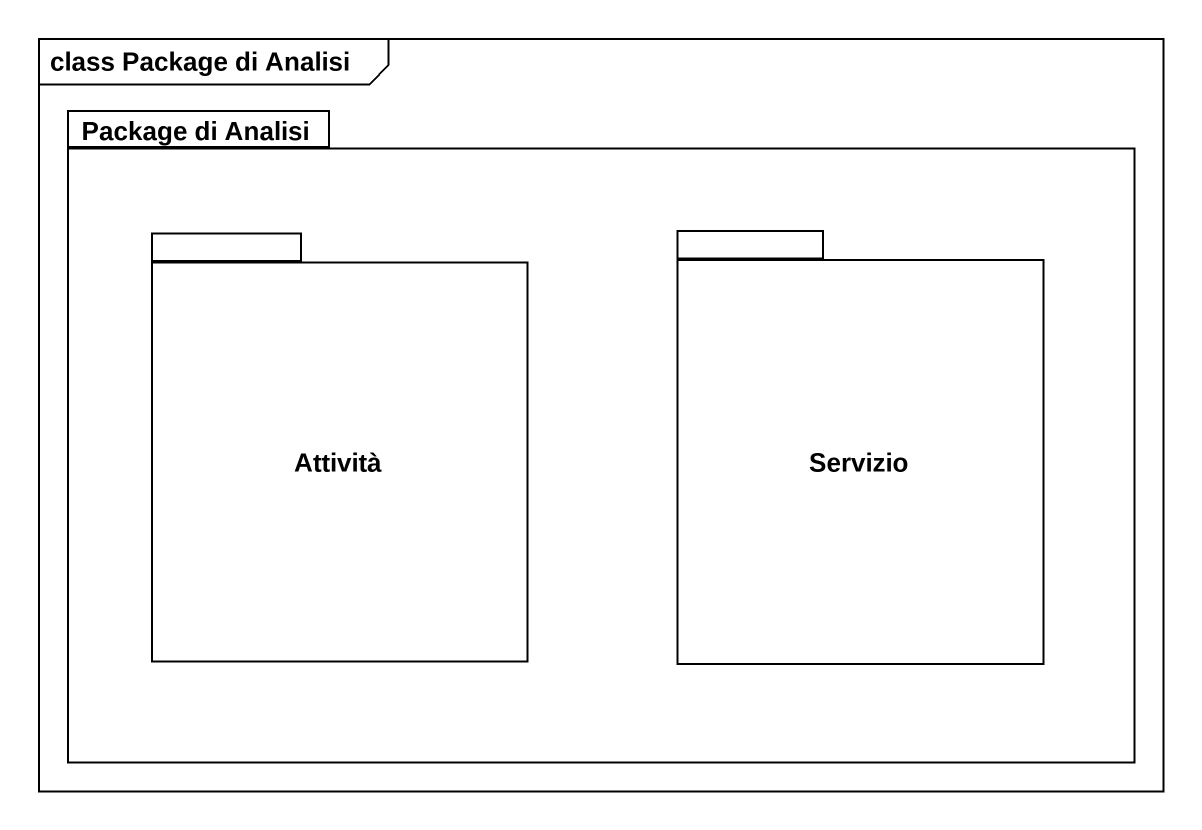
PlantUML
@startuml
mainframe class Package di Analisi
package "Package di Analisi" as Package_di_Analisi {
  package Attività {
  }
  package Servizio {
  }
}
@enduml
